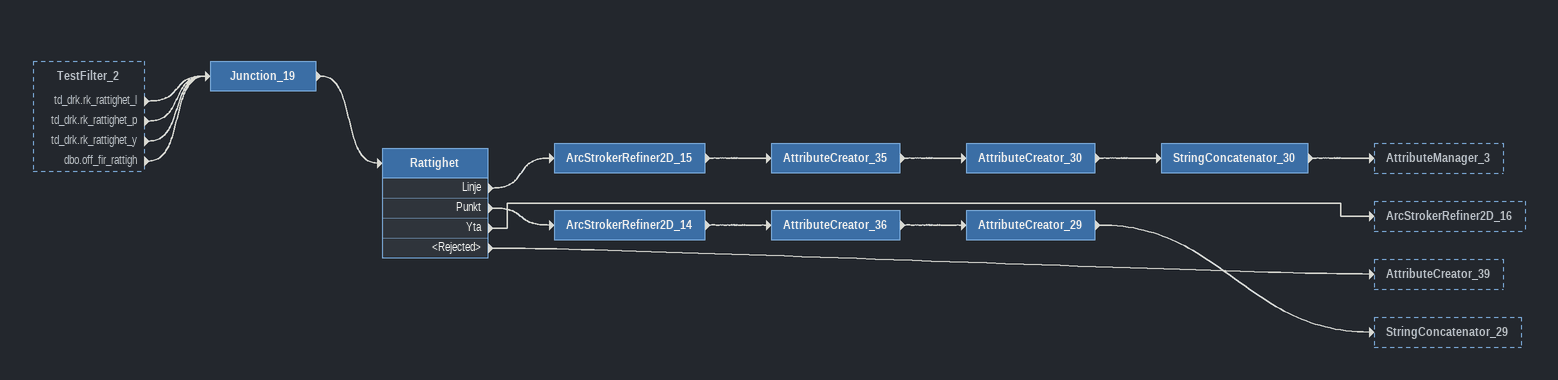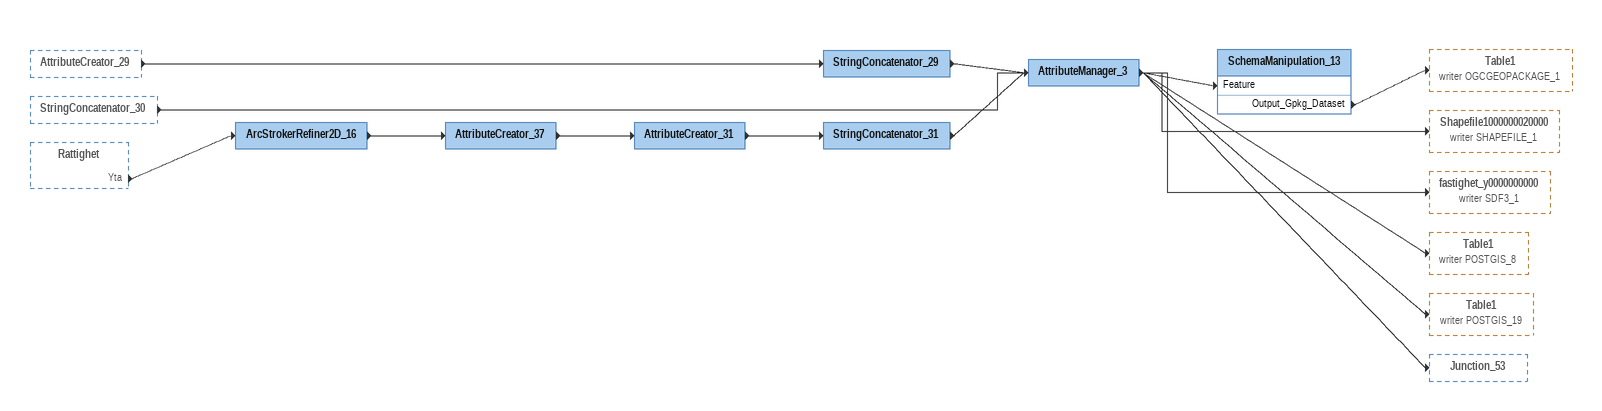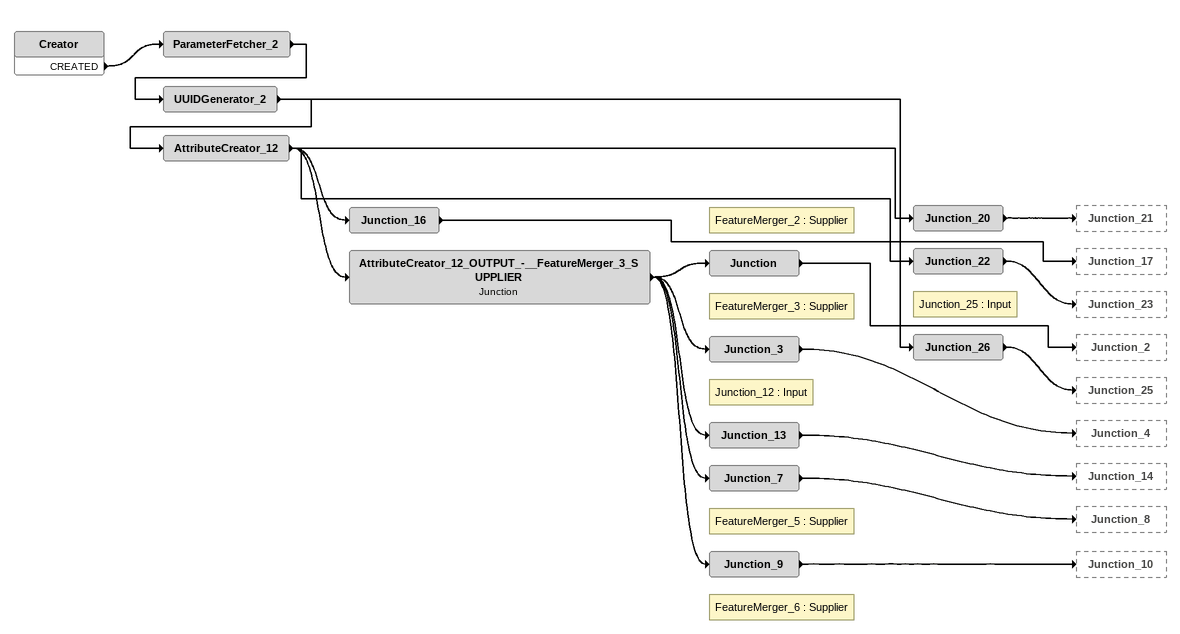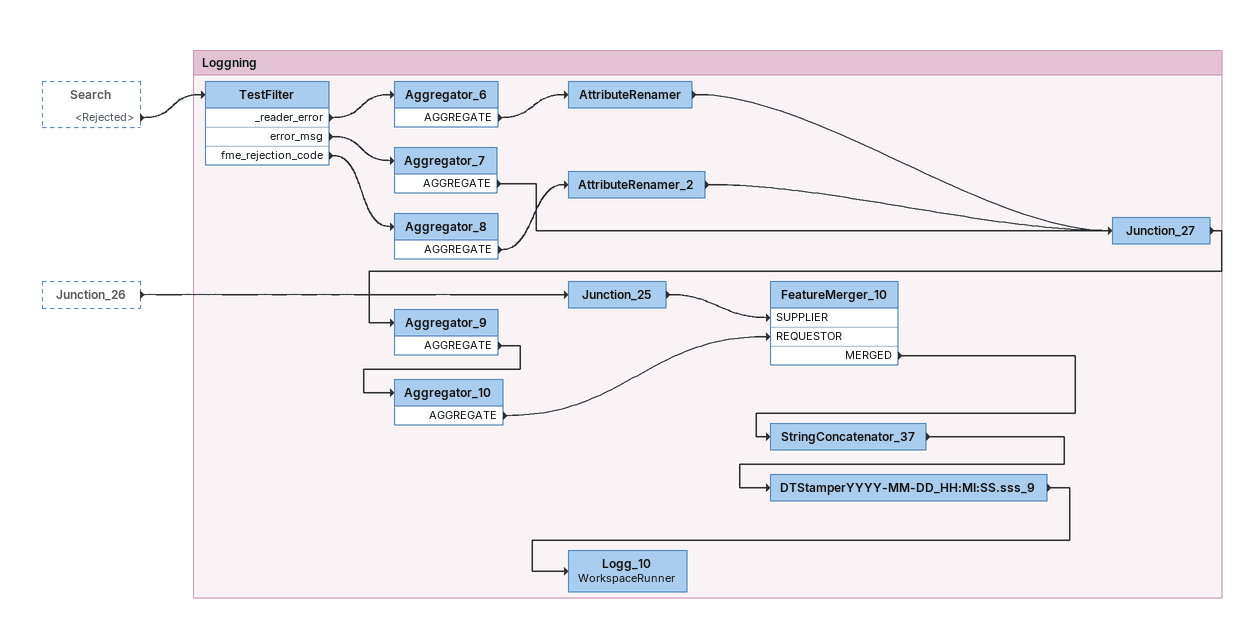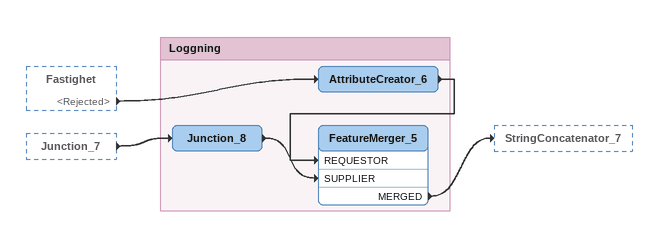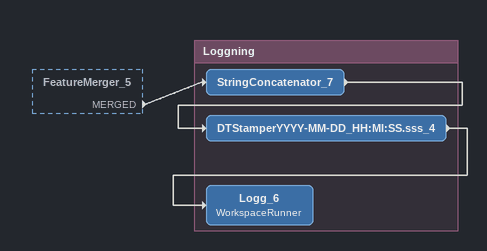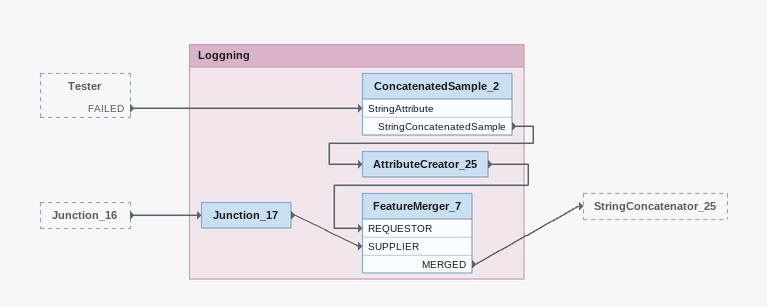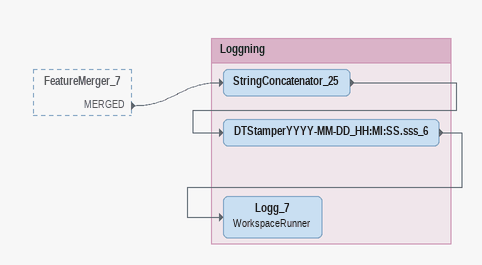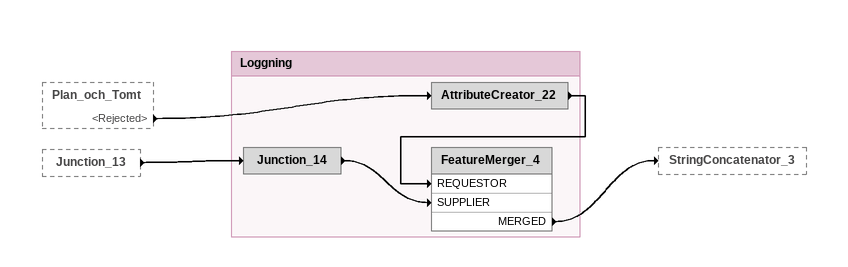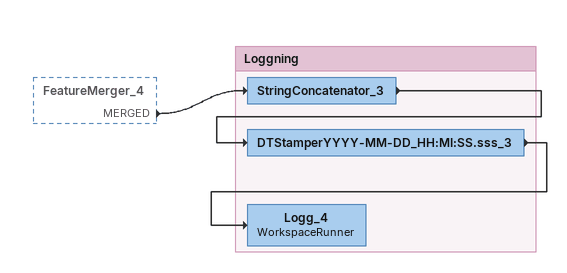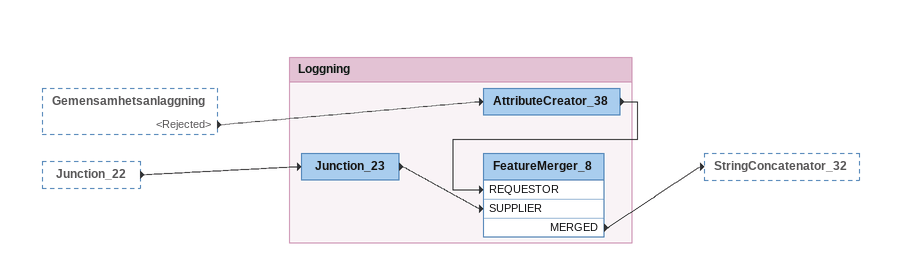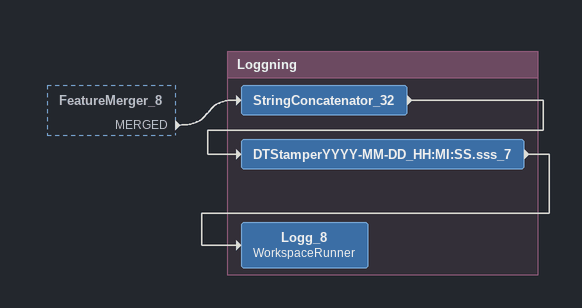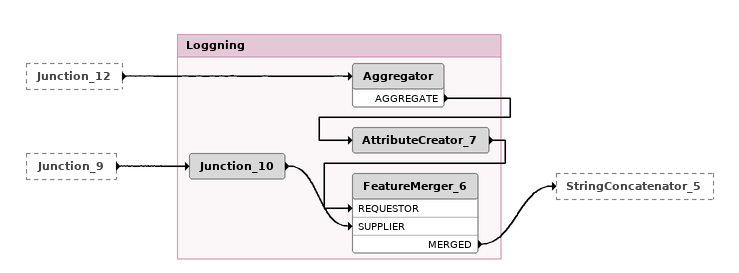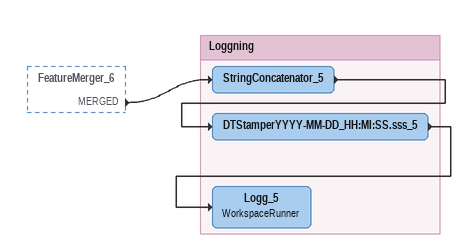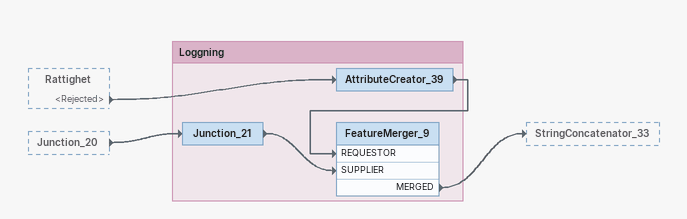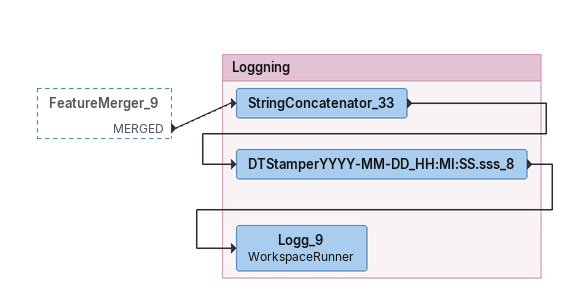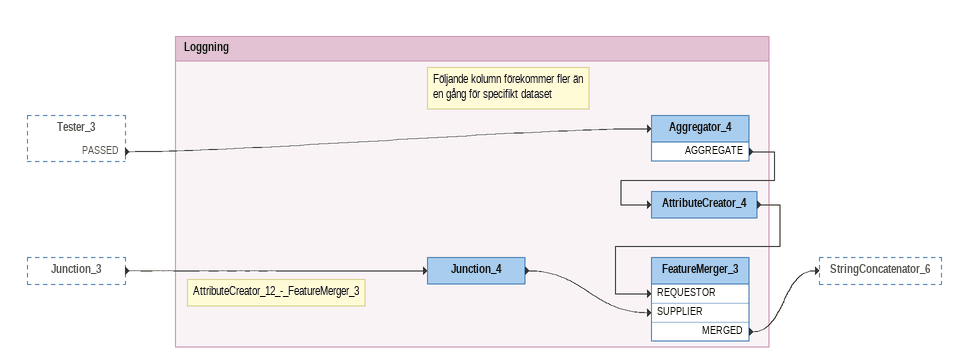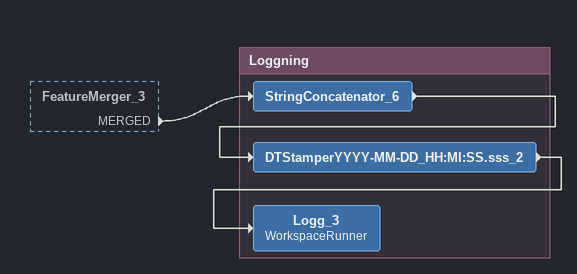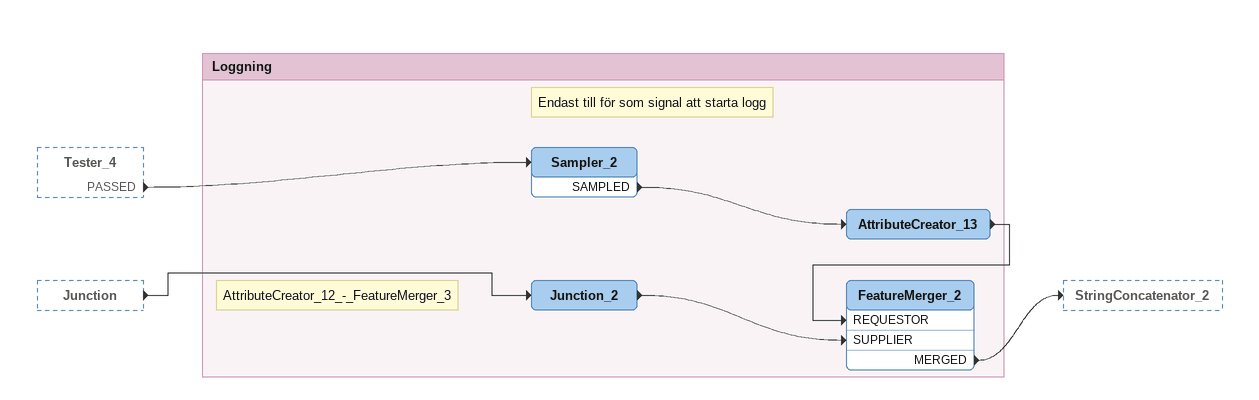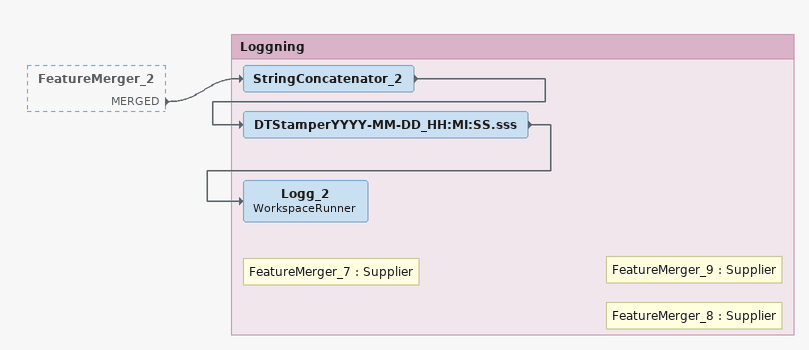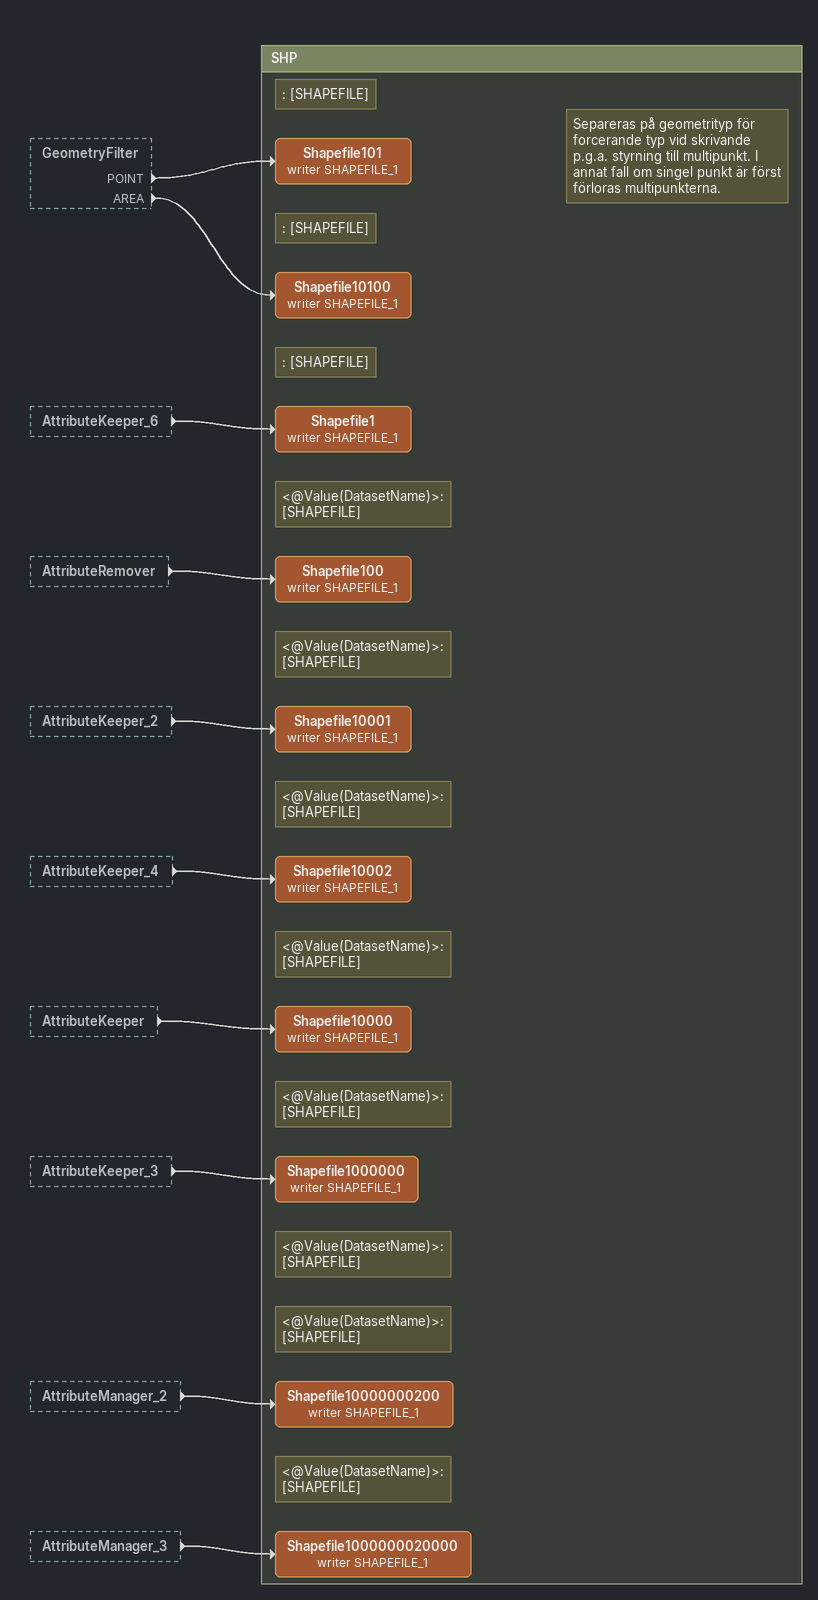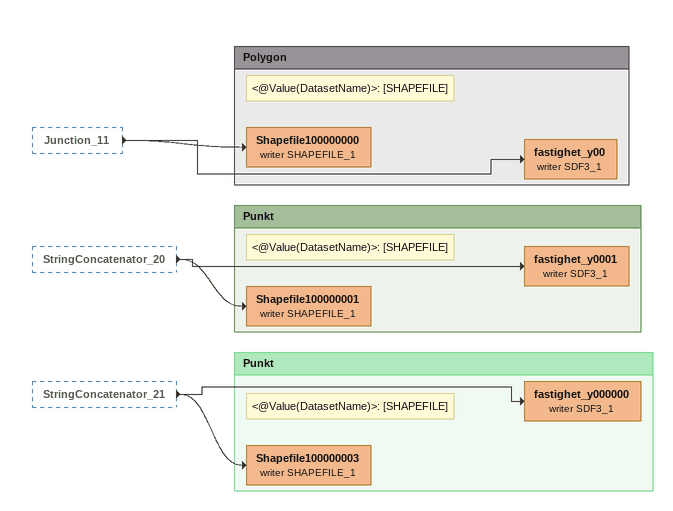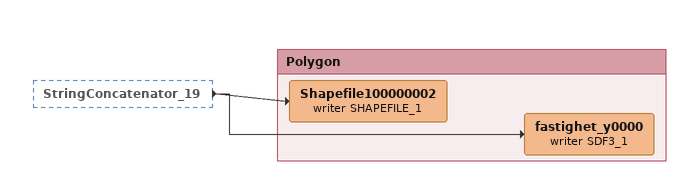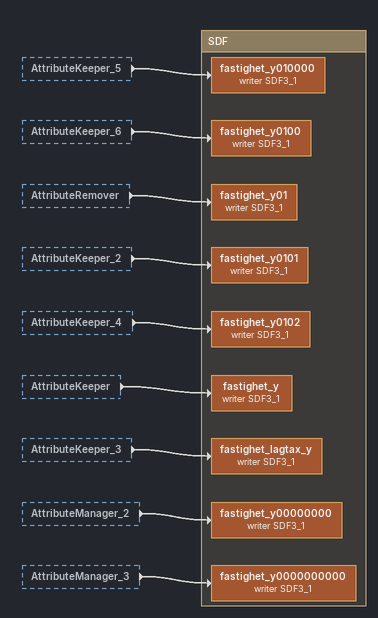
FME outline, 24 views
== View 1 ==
TestFilter_2 [outside]
    td_drk.rk_rattighet_l -> Junction_19
    td_drk.rk_rattighet_p -> Junction_19
    td_drk.rk_rattighet_y -> Junction_19
    dbo.off_fir_rattigh -> Junction_19
Junction_19
    -> Rattighet
Rattighet
    Linje -> ArcStrokerRefiner2D_15
    Punkt -> ArcStrokerRefiner2D_14
    Yta -> ArcStrokerRefiner2D_16
    <Rejected> -> AttributeCreator_39
ArcStrokerRefiner2D_15
    -> AttributeCreator_35
AttributeCreator_35
    -> AttributeCreator_30
AttributeCreator_30
    -> StringConcatenator_30
StringConcatenator_30
    -> AttributeManager_3
ArcStrokerRefiner2D_14
    -> AttributeCreator_36
AttributeCreator_36
    -> AttributeCreator_29
AttributeCreator_29
    -> StringConcatenator_29

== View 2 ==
AttributeCreator_29 [outside]
    -> StringConcatenator_29
StringConcatenator_30 [outside]
    -> AttributeManager_3
Rattighet [outside]
    Yta -> ArcStrokerRefiner2D_16
StringConcatenator_29
    -> AttributeManager_3
ArcStrokerRefiner2D_16
    -> AttributeCreator_37
AttributeCreator_37
    -> AttributeCreator_31
AttributeCreator_31
    -> StringConcatenator_31
StringConcatenator_31
    -> AttributeManager_3
AttributeManager_3
    -> Shapefile1000000020000 (writer SHAPEFILE_1)
    -> fastighet_y0000000000 (writer SDF3_1)
    -> Table1 (writer POSTGIS_8)
    -> Table1 (writer POSTGIS_19)
    -> Junction_53
    -> SchemaManipulation_13 [Feature]
SchemaManipulation_13
    Output_Gpkg_Dataset -> Table1 (writer OGCGEOPACKAGE_1)

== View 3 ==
Creator
    CREATED -> ParameterFetcher_2
ParameterFetcher_2
    -> UUIDGenerator_2
UUIDGenerator_2
    -> AttributeCreator_12
    -> Junction_26
AttributeCreator_12
    -> AttributeCreator_12_OUTPUT_-__FeatureMerger_3_SUPPLIER
    -> Junction_16
    -> Junction_20
    -> Junction_22
Junction_20
    -> Junction_21
Junction_16
    -> Junction_17
AttributeCreator_12_OUTPUT_-__FeatureMerger_3_SUPPLIER: Junction
    -> Junction
    -> Junction_3
    -> Junction_7
    -> Junction_9
    -> Junction_13
Note: FeatureMerger_2 : Supplier
Junction
    -> Junction_2
Note: FeatureMerger_3 : Supplier
Junction_3
    -> Junction_4
Note: Junction_12 : Input
Junction_13
    -> Junction_14
Note: FeatureMerger_5 : Supplier
Junction_7
    -> Junction_8
Note: FeatureMerger_6 : Supplier
Junction_9
    -> Junction_10
Junction_22
    -> Junction_23
Note: Junction_25 : Input
Junction_26
    -> Junction_25

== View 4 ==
Search [outside]
    <Rejected> -> TestFilter
Junction_26 [outside]
    -> Junction_25

Bookmark: Loggning
TestFilter
    _reader_error -> Aggregator_6
    error_msg -> Aggregator_7
    fme_rejection_code -> Aggregator_8
Aggregator_6
    AGGREGATE -> AttributeRenamer
AttributeRenamer
    -> Junction_27
Aggregator_7
    AGGREGATE -> Junction_27
Aggregator_8
    AGGREGATE -> AttributeRenamer_2
AttributeRenamer_2
    -> Junction_27
Junction_27
    -> Aggregator_9
Aggregator_9
    AGGREGATE -> Aggregator_10
Aggregator_10
    AGGREGATE -> FeatureMerger_10 [REQUESTOR]
Junction_25
    -> FeatureMerger_10 [SUPPLIER]
FeatureMerger_10
    MERGED -> StringConcatenator_37
StringConcatenator_37
    -> DTStamperYYYY-MM-DD_HH:MI:SS.sss_9
DTStamperYYYY-MM-DD_HH:MI:SS.sss_9
    -> Logg_10
Logg_10: WorkspaceRunner

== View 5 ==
Fastighet [outside]
    <Rejected> -> AttributeCreator_6
Junction_7 [outside]
    -> Junction_8

Bookmark: Loggning
AttributeCreator_6
    -> FeatureMerger_5 [REQUESTOR]
Junction_8
    -> FeatureMerger_5 [SUPPLIER]
FeatureMerger_5
    MERGED -> StringConcatenator_7

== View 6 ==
FeatureMerger_5 [outside]
    MERGED -> StringConcatenator_7

Bookmark: Loggning
StringConcatenator_7
    -> DTStamperYYYY-MM-DD_HH:MI:SS.sss_4
DTStamperYYYY-MM-DD_HH:MI:SS.sss_4
    -> Logg_6
Logg_6: WorkspaceRunner

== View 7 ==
Tester [outside]
    FAILED -> ConcatenatedSample_2 [StringAttribute]
Junction_16 [outside]
    -> Junction_17

Bookmark: Loggning
ConcatenatedSample_2
    StringConcatenatedSample -> AttributeCreator_25
AttributeCreator_25
    -> FeatureMerger_7 [REQUESTOR]
Junction_17
    -> FeatureMerger_7 [SUPPLIER]
FeatureMerger_7
    MERGED -> StringConcatenator_25

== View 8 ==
FeatureMerger_7 [outside]
    MERGED -> StringConcatenator_25

Bookmark: Loggning
StringConcatenator_25
    -> DTStamperYYYY-MM-DD_HH:MI:SS.sss_6
DTStamperYYYY-MM-DD_HH:MI:SS.sss_6
    -> Logg_7
Logg_7: WorkspaceRunner

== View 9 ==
Plan_och_Tomt [outside]
    <Rejected> -> AttributeCreator_22
Junction_13 [outside]
    -> Junction_14

Bookmark: Loggning
AttributeCreator_22
    -> FeatureMerger_4 [REQUESTOR]
Junction_14
    -> FeatureMerger_4 [SUPPLIER]
FeatureMerger_4
    MERGED -> StringConcatenator_3

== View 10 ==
FeatureMerger_4 [outside]
    MERGED -> StringConcatenator_3

Bookmark: Loggning
StringConcatenator_3
    -> DTStamperYYYY-MM-DD_HH:MI:SS.sss_3
DTStamperYYYY-MM-DD_HH:MI:SS.sss_3
    -> Logg_4
Logg_4: WorkspaceRunner

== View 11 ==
Gemensamhetsanlaggning [outside]
    <Rejected> -> AttributeCreator_38
Junction_22 [outside]
    -> Junction_23

Bookmark: Loggning
AttributeCreator_38
    -> FeatureMerger_8 [REQUESTOR]
Junction_23
    -> FeatureMerger_8 [SUPPLIER]
FeatureMerger_8
    MERGED -> StringConcatenator_32

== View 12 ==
FeatureMerger_8 [outside]
    MERGED -> StringConcatenator_32

Bookmark: Loggning
StringConcatenator_32
    -> DTStamperYYYY-MM-DD_HH:MI:SS.sss_7
DTStamperYYYY-MM-DD_HH:MI:SS.sss_7
    -> Logg_8
Logg_8: WorkspaceRunner

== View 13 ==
Junction_12 [outside]
    -> Aggregator
Junction_9 [outside]
    -> Junction_10

Bookmark: Loggning
Aggregator
    AGGREGATE -> AttributeCreator_7
AttributeCreator_7
    -> FeatureMerger_6 [REQUESTOR]
Junction_10
    -> FeatureMerger_6 [SUPPLIER]
FeatureMerger_6
    MERGED -> StringConcatenator_5

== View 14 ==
FeatureMerger_6 [outside]
    MERGED -> StringConcatenator_5

Bookmark: Loggning
StringConcatenator_5
    -> DTStamperYYYY-MM-DD_HH:MI:SS.sss_5
DTStamperYYYY-MM-DD_HH:MI:SS.sss_5
    -> Logg_5
Logg_5: WorkspaceRunner

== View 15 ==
Rattighet [outside]
    <Rejected> -> AttributeCreator_39
Junction_20 [outside]
    -> Junction_21

Bookmark: Loggning
AttributeCreator_39
    -> FeatureMerger_9 [REQUESTOR]
Junction_21
    -> FeatureMerger_9 [SUPPLIER]
FeatureMerger_9
    MERGED -> StringConcatenator_33

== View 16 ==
FeatureMerger_9 [outside]
    MERGED -> StringConcatenator_33

Bookmark: Loggning
StringConcatenator_33
    -> DTStamperYYYY-MM-DD_HH:MI:SS.sss_8
DTStamperYYYY-MM-DD_HH:MI:SS.sss_8
    -> Logg_9
Logg_9: WorkspaceRunner

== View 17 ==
Tester_3 [outside]
    PASSED -> Aggregator_4
Junction_3 [outside]
    -> Junction_4

Bookmark: Loggning
Note: Följande kolumn förekommer fler än / en gång för specifikt dataset
Aggregator_4
    AGGREGATE -> AttributeCreator_4
AttributeCreator_4
    -> FeatureMerger_3 [REQUESTOR]
Note: AttributeCreator_12_-_FeatureMerger_3
Junction_4
    -> FeatureMerger_3 [SUPPLIER]
FeatureMerger_3
    MERGED -> StringConcatenator_6

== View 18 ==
FeatureMerger_3 [outside]
    MERGED -> StringConcatenator_6

Bookmark: Loggning
StringConcatenator_6
    -> DTStamperYYYY-MM-DD_HH:MI:SS.sss_2
DTStamperYYYY-MM-DD_HH:MI:SS.sss_2
    -> Logg_3
Logg_3: WorkspaceRunner

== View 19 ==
Tester_4 [outside]
    PASSED -> Sampler_2
Junction [outside]
    -> Junction_2

Bookmark: Loggning
Note: Endast till för som signal att starta logg
Sampler_2
    SAMPLED -> AttributeCreator_13
AttributeCreator_13
    -> FeatureMerger_2 [REQUESTOR]
Note: AttributeCreator_12_-_FeatureMerger_3
Junction_2
    -> FeatureMerger_2 [SUPPLIER]
FeatureMerger_2
    MERGED -> StringConcatenator_2

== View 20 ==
FeatureMerger_2 [outside]
    MERGED -> StringConcatenator_2

Bookmark: Loggning
StringConcatenator_2
    -> DTStamperYYYY-MM-DD_HH:MI:SS.sss
DTStamperYYYY-MM-DD_HH:MI:SS.sss
    -> Logg_2
Note: FeatureMerger_7 : Supplier
Note: FeatureMerger_9 : Supplier
Note: FeatureMerger_8 : Supplier
Logg_2: WorkspaceRunner

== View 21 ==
GeometryFilter [outside]
    POINT -> Shapefile101 (writer SHAPEFILE_1)
    AREA -> Shapefile10100 (writer SHAPEFILE_1)
AttributeKeeper_6 [outside]
    -> Shapefile1 (writer SHAPEFILE_1)
AttributeRemover [outside]
    -> Shapefile100 (writer SHAPEFILE_1)
AttributeKeeper_2 [outside]
    -> Shapefile10001 (writer SHAPEFILE_1)
AttributeKeeper_4 [outside]
    -> Shapefile10002 (writer SHAPEFILE_1)
AttributeKeeper [outside]
    -> Shapefile10000 (writer SHAPEFILE_1)
AttributeKeeper_3 [outside]
    -> Shapefile1000000 (writer SHAPEFILE_1)
AttributeManager_2 [outside]
    -> Shapefile10000000200 (writer SHAPEFILE_1)
AttributeManager_3 [outside]
    -> Shapefile1000000020000 (writer SHAPEFILE_1)

Bookmark: SHP
Note: : [SHAPEFILE]
Note: Separeras på geometrityp för forcerande typ vid skrivande p.g.a. styrning till multipunkt. I annat fall om singel punkt är först förloras multipunkterna.
Shapefile101 (writer SHAPEFILE_1)
Note: : [SHAPEFILE]
Shapefile10100 (writer SHAPEFILE_1)
Note: : [SHAPEFILE]
Shapefile1 (writer SHAPEFILE_1)
Note: <@Value(DatasetName)>: [SHAPEFILE]
Shapefile100 (writer SHAPEFILE_1)
Note: <@Value(DatasetName)>: [SHAPEFILE]
Shapefile10001 (writer SHAPEFILE_1)
Note: <@Value(DatasetName)>: [SHAPEFILE]
Shapefile10002 (writer SHAPEFILE_1)
Note: <@Value(DatasetName)>: [SHAPEFILE]
Shapefile10000 (writer SHAPEFILE_1)
Note: <@Value(DatasetName)>: [SHAPEFILE]
Shapefile1000000 (writer SHAPEFILE_1)
Note: <@Value(DatasetName)>: [SHAPEFILE]
Note: <@Value(DatasetName)>: [SHAPEFILE]
Shapefile10000000200 (writer SHAPEFILE_1)
Note: <@Value(DatasetName)>: [SHAPEFILE]
Shapefile1000000020000 (writer SHAPEFILE_1)

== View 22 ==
Junction_11 [outside]
    -> fastighet_y00 (writer SDF3_1)
    -> Shapefile100000000 (writer SHAPEFILE_1)
StringConcatenator_20 [outside]
    -> Shapefile100000001 (writer SHAPEFILE_1)
    -> fastighet_y0001 (writer SDF3_1)
StringConcatenator_21 [outside]
    -> Shapefile100000003 (writer SHAPEFILE_1)
    -> fastighet_y000000 (writer SDF3_1)

Bookmark: Polygon
Note: <@Value(DatasetName)>: [SHAPEFILE]
Shapefile100000000 (writer SHAPEFILE_1)
fastighet_y00 (writer SDF3_1)

Bookmark: Punkt
Note: <@Value(DatasetName)>: [SHAPEFILE]
Shapefile100000001 (writer SHAPEFILE_1)
fastighet_y0001 (writer SDF3_1)

Bookmark: Punkt
Note: <@Value(DatasetName)>: [SHAPEFILE]
Shapefile100000003 (writer SHAPEFILE_1)
fastighet_y000000 (writer SDF3_1)

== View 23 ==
StringConcatenator_19 [outside]
    -> Shapefile100000002 (writer SHAPEFILE_1)
    -> fastighet_y0000 (writer SDF3_1)

Bookmark: Polygon
Shapefile100000002 (writer SHAPEFILE_1)
fastighet_y0000 (writer SDF3_1)

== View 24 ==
AttributeKeeper_5 [outside]
    -> fastighet_y010000 (writer SDF3_1)
AttributeKeeper_6 [outside]
    -> fastighet_y0100 (writer SDF3_1)
AttributeRemover [outside]
    -> fastighet_y01 (writer SDF3_1)
AttributeKeeper_2 [outside]
    -> fastighet_y0101 (writer SDF3_1)
AttributeKeeper_4 [outside]
    -> fastighet_y0102 (writer SDF3_1)
AttributeKeeper [outside]
    -> fastighet_y (writer SDF3_1)
AttributeKeeper_3 [outside]
    -> fastighet_lagtax_y (writer SDF3_1)
AttributeManager_2 [outside]
    -> fastighet_y00000000 (writer SDF3_1)
AttributeManager_3 [outside]
    -> fastighet_y0000000000 (writer SDF3_1)

Bookmark: SDF
fastighet_y010000 (writer SDF3_1)
fastighet_y0100 (writer SDF3_1)
fastighet_y01 (writer SDF3_1)
fastighet_y0101 (writer SDF3_1)
fastighet_y0102 (writer SDF3_1)
fastighet_y (writer SDF3_1)
fastighet_lagtax_y (writer SDF3_1)
fastighet_y00000000 (writer SDF3_1)
fastighet_y0000000000 (writer SDF3_1)
